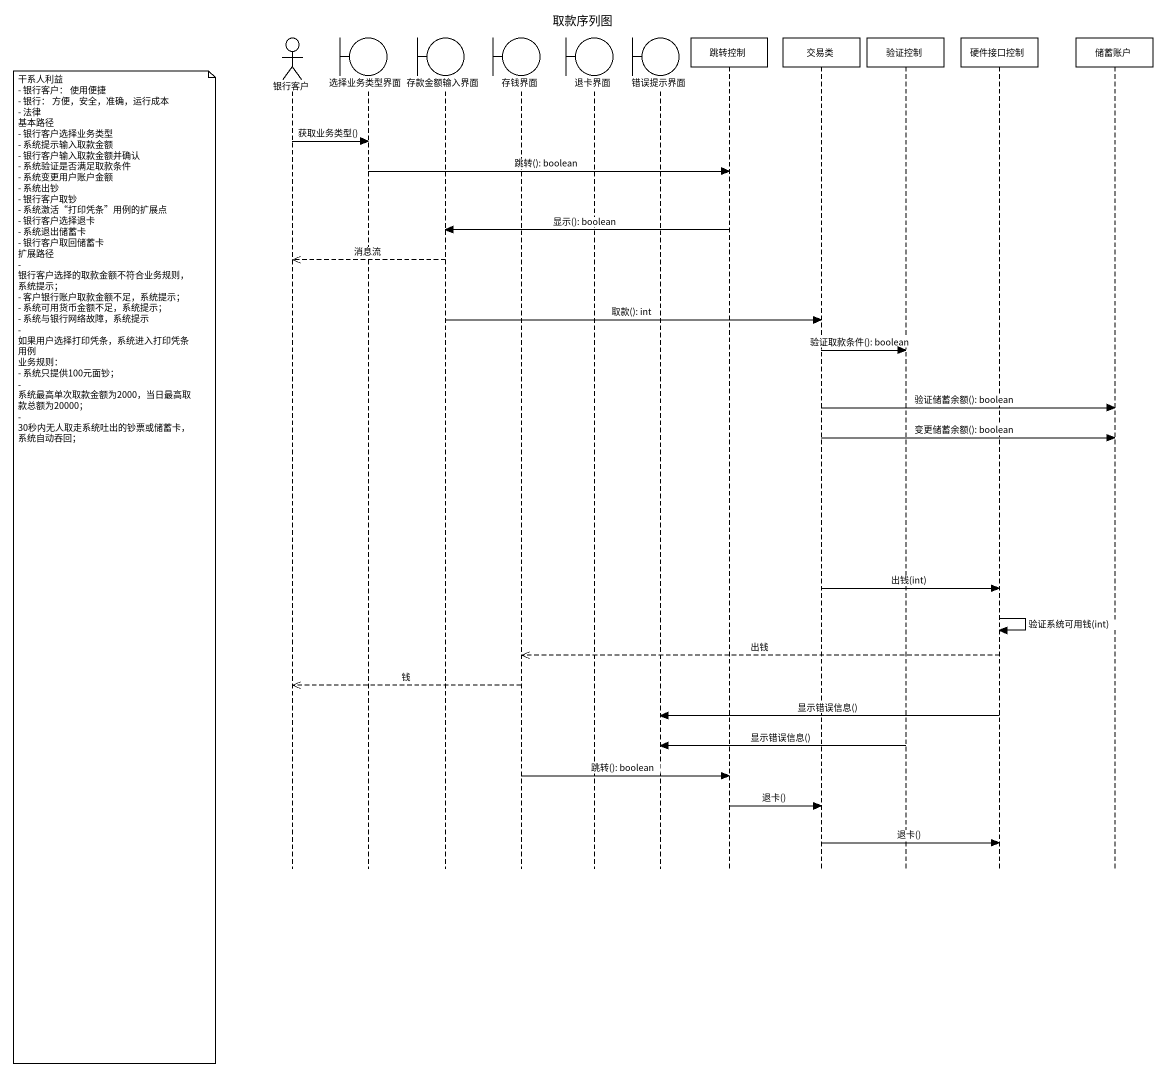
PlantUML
@startuml
title 取款序列图
hide footbox
actor 银行客户
boundary 选择业务类型界面
boundary 存款金额输入界面
boundary 存钱界面
boundary 退卡界面
boundary 错误提示界面
participant 跳转控制
participant 交易类
participant 验证控制
participant 硬件接口控制
participant 储蓄账户

银行客户 -> 选择业务类型界面 : 获取业务类型()
选择业务类型界面 -> 跳转控制 : 跳转(): boolean
跳转控制 -> 存款金额输入界面 : 显示(): boolean
存款金额输入界面 -->> 银行客户 : 消息流
存款金额输入界面 -> 交易类 : 取款(): int
交易类 -> 验证控制 : 验证取款条件(): boolean
交易类 -> 储蓄账户 : 验证储蓄余额(): boolean
交易类 -> 储蓄账户 : 变更储蓄余额(): boolean
note left of 银行客户
  干系人利益
  - 银行客户： 使用便捷
  - 银行： 方便，安全，准确，运行成本
  - 法律
  基本路径
  - 银行客户选择业务类型
  - 系统提示输入取款金额
  - 银行客户输入取款金额并确认
  - 系统验证是否满足取款条件
  - 系统变更用户账户金额
  - 系统出钞
  - 银行客户取钞
  - 系统激活“打印凭条”用例的扩展点
  - 银行客户选择退卡
  - 系统退出储蓄卡
  - 银行客户取回储蓄卡
  扩展路径
  - 银行客户选择的取款金额不符合业务规则，系统提示；
  - 客户银行账户取款金额不足，系统提示；
  - 系统可用货币金额不足，系统提示；
  - 系统与银行网络故障，系统提示
  - 如果用户选择打印凭条，系统进入打印凭条用例
  业务规则：
  - 系统只提供100元面钞；
  - 系统最高单次取款金额为2000，当日最高取款总额为20000；
  - 30秒内无人取走系统吐出的钞票或储蓄卡，系统自动吞回；
end note
交易类 -> 硬件接口控制 : 出钱(int)
硬件接口控制 -> 硬件接口控制 : 验证系统可用钱(int)
硬件接口控制 -->> 存钱界面 : 出钱
存钱界面 -->> 银行客户 : 钱
硬件接口控制 -> 错误提示界面 : 显示错误信息()
验证控制 -> 错误提示界面 : 显示错误信息()
存钱界面 -> 跳转控制 : 跳转(): boolean
跳转控制 -> 交易类 : 退卡()
交易类 -> 硬件接口控制 : 退卡()
@enduml
